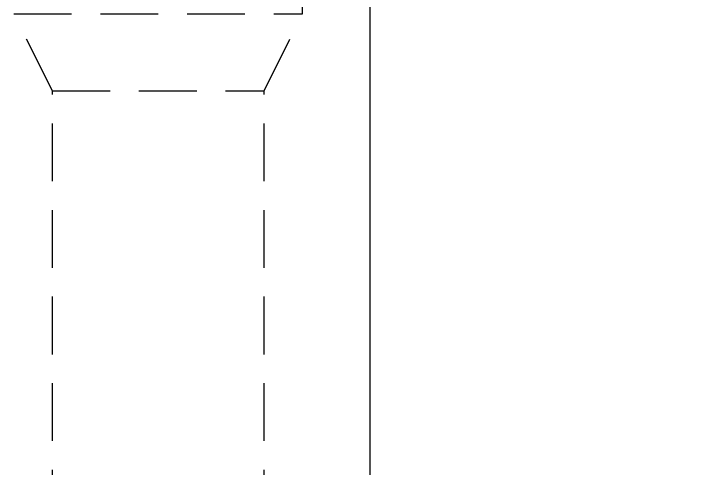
# Model space of a CAD drawing. Extents: x -37 to 6627, y -242 to 2286.
# Drawn here: x 67.1 to 246.9, y 404.7 to 522.8 of the extents above; entities that cross this region are included whole.
import ezdxf

# ---------------------------------------------------------------- set-up
doc = ezdxf.new("R2010")
doc.units = 0
doc.header["$LTSCALE"] = 20
doc.header["$MEASUREMENT"] = 0
doc.linetypes.add('HIDDEN', pattern=[0.375, 0.25, -0.125])
doc.layers.add('3', color=3, linetype='CONTINUOUS')
doc.layers.add('6', color=6, linetype='CONTINUOUS')

msp = doc.modelspace()

# ---------------------------------------------------------------- linework, layer by layer
at = {"layer": '3'}
msp.add_line((159.62138, 1086.80157), (159.62138, -93.19843), dxfattribs=at)
at = {"layer": '3', "linetype": 'HIDDEN', "ltscale": 3}
for p, q in [((142.12138, 522.80157), (142.12138, 572.80157)), ((67.12138, 522.80157), (142.12138, 522.80157)), ((77.12138, 502.80157), (67.12138, 522.80157)), ((132.12138, 502.80157), (142.12138, 522.80157)), ((77.12138, 299.30157), (77.12138, 502.80157)), ((77.12138, 502.80157), (132.12138, 502.80157)), ((132.12138, 299.30157), (132.12138, 502.80157))]:
    msp.add_line(p, q, dxfattribs=at)
at = {"layer": '6'}
msp.add_lwpolyline([(1159.62138, 2030.80157), (159.62138, 2030.80157), (159.62138, -93.19843), (2041.97527, -93.19843), (2041.97527, 931.80157)], dxfattribs=at)

doc.saveas('drawing.dxf')
